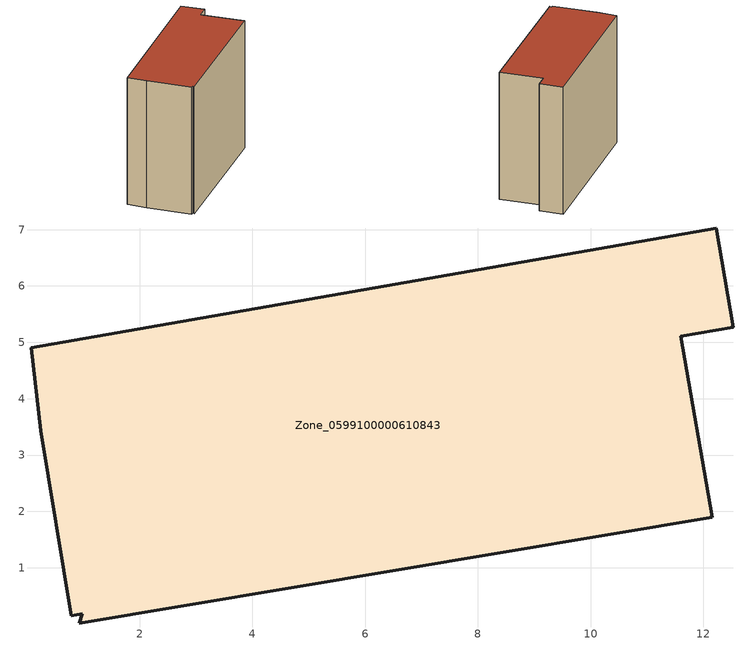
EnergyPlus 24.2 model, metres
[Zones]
Zone_0599100000610843
 floor ground (C_G): 12.53,5.27 11.6,5.11 12.16,1.9 0.93,0.02 0.98,0.18 0.79,0.15 0.24,3.43 0.07,4.9 12.23,7.03 z0
 wall outside (C_F): 11.6,5.11 12.53,5.27 12.23,7.03 0.07,4.9 0.24,3.43 0.79,0.15 0.98,0.18 0.93,0.02 12.16,1.9 11.6,5.11 z0:9.86
 roof outside (C_R): 0.93,0.02 12.16,1.9 11.6,5.11 12.53,5.27 12.23,7.03 0.07,4.9 0.24,3.43 0.79,0.15 0.98,0.18 z9.86
[BUILDING]
Pand.0599100000610843: North Axis=0; Terrain=City; Loads Convergence Tolerance Value=0.04; Temperature Convergence Tolerance Value=0.4; Solar Distribution=FullExterior; Maximum Number of Warmup Days=25; Minimum Number of Warmup Days=1
[Site:Location]
Rotterdam.The.Hague.AP_ZH_NLD Design_Conditions: Latitude=51.96; Longitude=4.45; Time Zone=1; Elevation=-4.5
[SITE:GROUNDTEMPERATURE:BUILDINGSURFACE]
18, 18, 18, 18, 18, 18, 18, 18, 18, 18, 18, 18
[MATERIAL] Thermal Absorptance=0.9; Solar Absorptance=0.7; Visible Absorptance=0.7
Name | Roughness | Thickness | Conductivity | Density | Specific Heat
G.TI.1946 | MediumSmooth | 0.15 | 1 | 540 | 1210
F.TI.1946 | Rough | 0.3 | 0.857143 | 1920 | 840
R.TI.1946 | MediumRough | 0.2 | 0.1 | 1500 | 1000
[CONSTRUCTION]
C_G: G.TI.1946
C_F: F.TI.1946
C_R: R.TI.1946
[ZONE]
Zone_0599100000610843: Type=1; Multiplier=1; Ceiling Height=Autocalculate; Volume=Autocalculate; Floor Area=autocalculate; Part of Total Floor Area=Yes
[ZONEINFILTRATION:DESIGNFLOWRATE]
Infil_Zone_0599100000610843: Zone or ZoneList or Space or SpaceList=Zone_0599100000610843; Schedule=AlwaysOn; Design Flow Rate Calculation Method=Flow/Area; Flow Rate per Floor Area=0.003; Constant Term Coefficient=1; Temperature Term Coefficient=0; Velocity Term Coefficient=0; Velocity Squared Term Coefficient=0
[HVACTEMPLATE:ZONE:IDEALLOADSAIRSYSTEM]
Zone_0599100000610843: Maximum Heating Supply Air Temperature=50; Minimum Cooling Supply Air Temperature=13; Maximum Heating Supply Air Humidity Ratio=0.0156; Minimum Cooling Supply Air Humidity Ratio=0.0077; Heating Limit=NoLimit; Cooling Limit=NoLimit; Dehumidification Control Type=ConstantSensibleHeatRatio; Cooling Sensible Heat Ratio=0.7; Dehumidification Setpoint=60; Humidification Control Type=None; Humidification Setpoint=30; Outdoor Air Method=None; Outdoor Air Flow Rate per Person=0.00944; Outdoor Air Flow Rate per Zone Floor Area=0; Outdoor Air Flow Rate per Zone=0; Demand Controlled Ventilation Type=None; Outdoor Air Economizer Type=NoEconomizer; Heat Recovery Type=None; Sensible Heat Recovery Effectiveness=0.7; Latent Heat Recovery Effectiveness=0.65
[ZONECONTROL:THERMOSTAT]
ThermostatControl_Zone_0599100000610843: Zone or ZoneList=Zone_0599100000610843; Control Type Schedule=DualSetpointControlType; Control 1=Thermostat_Zone_0599100000610843; Temperature Difference Between Cutout And Setpoint=0
[THERMOSTATSETPOINT:DUALSETPOINT]
Thermostat_Zone_0599100000610843: Heating Setpoint Temperature Schedule=HeatingSetpoint_Zone_0599100000610843; Cooling Setpoint Temperature Schedule=CoolingSetpoint_Zone_0599100000610843
[SCHEDULE:COMPACT]
HeatingSetpoint_Zone_0599100000610843: Through: 12/31, For: AllDays, Until: 24:00, 21
CoolingSetpoint_Zone_0599100000610843: Through: 12/31, For: AllDays, Until: 24:00, 24
DualSetpointControlType: Through: 12/31, For: AllDays, Until: 24:00, 4
AlwaysOn: Through: 12/31, For: AllDays, Until: 24:00, 1
